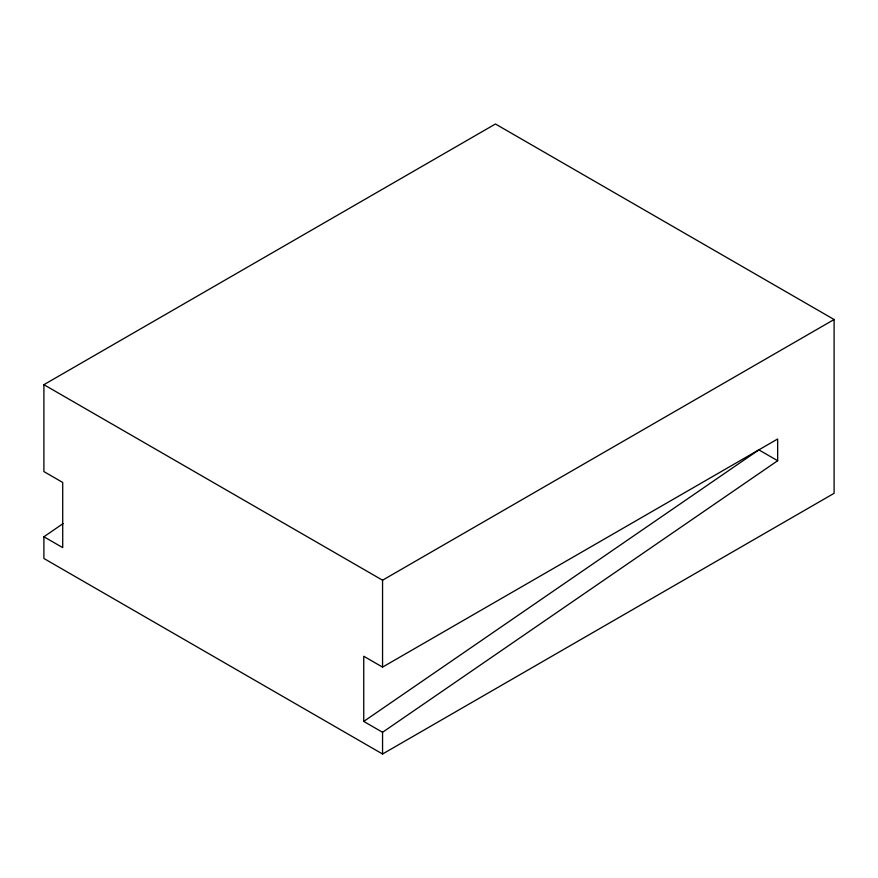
<?xml version="1.0" encoding="UTF-8"?>
<svg xmlns="http://www.w3.org/2000/svg" width="878" height="878" viewBox="0 0 878 878"><rect width="100%" height="100%" fill="white"/><g stroke="black" fill="none" stroke-linecap="round" stroke-linejoin="round"><path stroke-width="1.32" d="M43.9 536.765L62.711 547.62L62.711 482.45L43.9 471.585L43.9 384.685L495.444 123.996L834.1 319.515L834.1 493.315L382.556 754.004L43.9 558.485L43.9 536.765L63.095 523.573M382.556 732.285L363.744 721.42L758.844 449.865L777.656 460.72L382.556 732.285L382.556 754.004M43.9 384.685L382.556 580.204L834.1 319.515M363.744 721.42L363.744 656.25L382.556 667.104L777.656 439L777.656 460.72M382.556 580.204L382.556 667.104"/></g></svg>
